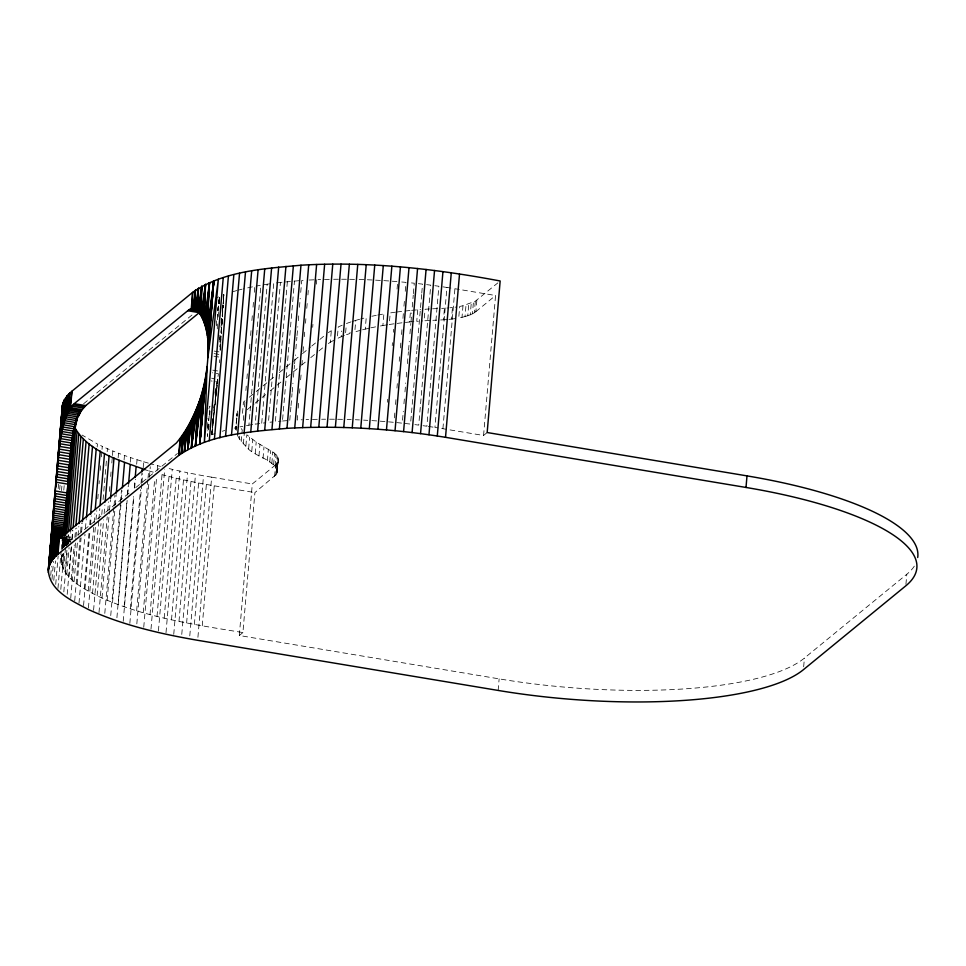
<?xml version="1.0" encoding="UTF-8"?>
<svg xmlns="http://www.w3.org/2000/svg" width="966" height="966" viewBox="0 0 966 966"><rect width="100%" height="100%" fill="white"/><g stroke="black" fill="none" stroke-linecap="round" stroke-linejoin="round"><path stroke-width="0.72" stroke-dasharray="4.83 3.62" d="M68.175 543.81L68.2 539.451L66.352 537.325L65.253 545.512M66.219 545.947L66.352 537.325M207.605 433.432L207.557 436.415L207.847 430.558M207.69 427.455L207.835 418.495M215.128 433.529L211.759 434.736L211.868 430.365M219.306 303.747L219.56 296.453L215.647 298.204M212.399 428.759L211.759 434.736L212.411 428.795L211.759 434.736L211.989 431.766M207.919 429.097L208.427 418.858M219.258 302.43L219.56 296.453L217.398 310.654M66.316 546.116L66.726 538.026L63.841 537.543M64.794 546.502L65.314 537.567M212.508 422.782L212.786 418.302M220.514 347.144L220.972 339.658M221.347 333.681L223.11 305.244L220.031 346.987L222.965 305.014L222.24 312.501M220.2 350.586L220.948 338.837M221.323 332.968L223.098 305.051M223.194 303.59L223.762 294.775L223.206 303.747L223.762 294.775L223.388 297.757M63.611 547.287L64.311 536.999M220.103 349.511L223.061 305.123M218.111 317.077L218.521 311.185M219.041 303.819L219.56 296.453L217.314 315.109M64.408 537.011L63.647 547.299L64.541 536.939M212.544 424.34L212.991 418.399M213.776 408.002L214.005 405.032M214.899 393.15L215.829 387.426L214.935 397.775M208.125 429.206L209.139 416.213M209.248 414.776L209.924 406.118L208.946 408.606M63.611 538.026L62.935 546.72L63.756 537.965M64.963 545.379L65.616 536.999M63.563 539.04L62.971 546.49L63.587 539.245M61.389 562.333L61.872 554.689C57.924 575.881 81.615 587.642 97.119 595.768C142.847 617.226 193.538 624.471 242.913 632.561L254.903 492.6L276.747 474.077L278.522 459.949L277.954 457.28L274.598 453.199L256.195 442.066L246.837 434.809L245.847 446.377C254.251 457.172 272.98 458.101 277.532 471.517M63.261 538.159L62.367 548.845L63.285 538.533M50.727 575.41L51.5 566.438M58.165 488.615L58.552 484.135M51.971 579.395L53.504 561.439M59.663 489.605L60.049 485.125M53.794 580.397L55.473 560.944M61.498 490.607L61.884 486.115M55.714 584.394L58.153 555.957M63.792 490.124L64.179 485.632M57.96 588.391L61.172 550.982M61.305 549.485L62.198 539.016M61.329 560.002L61.848 554.001M62.367 548.93L63.237 537.881M62.536 548.942L63.297 538.195M61.788 564.699L62.681 554.279M63.321 546.828L64.082 537.893M62.524 567.078L63.671 553.675M64.311 546.237L65.084 537.301M60.798 589.393L63.877 553.482M64.517 545.995L65.29 537.024M63.611 569.481L65.531 547.142M65.652 545.657L66.425 536.722M65.036 571.884L67.209 546.575M67.33 545.09L68.224 534.669M63.828 591.892L67.427 549.992M67.934 544.003L68.707 535.031M66.799 574.311L69.093 547.505M69.6 541.552L70.373 532.616M70.687 542.18L70.892 539.704L72.039 539.33L63.406 537.893M67.185 594.368L71.291 546.49M71.931 539.004L72.704 530.032M68.888 576.726L71.569 545.464M72.076 539.511L72.848 530.576M71.315 579.153L74.249 544.909M74.889 537.458L75.65 528.523M70.723 598.34L75.855 538.485M75.988 536.987L76.761 528.004M74.068 581.568L77.509 541.371M78.017 535.418L78.789 526.482M74.708 600.792L80.093 537.941M80.613 531.952L81.373 522.968M77.135 583.983L81.096 537.82M81.603 531.868L82.376 522.932M78.983 603.219L84.996 534.27M85.406 528.39L86.264 519.37M84.223 588.765L89.198 530.696M89.717 524.731L90.345 517.293M83.559 605.61L89.983 530.793M90.49 524.804L91.263 515.82M97.168 446.992L97.421 443.998L82.134 435.074M88.22 591.12L93.968 524.115M94.1 522.63L94.861 513.695M88.425 607.976L95.356 527.17M95.996 519.696L96.769 510.712M97.795 498.746L98.182 494.254M99.075 483.773L99.329 480.778M100.235 470.309L100.621 465.817M101.382 456.833L101.901 450.856M102.022 449.359L102.287 446.364L97.421 443.998M92.531 593.462L98.786 520.493M98.906 519.008L99.8 508.587M93.569 610.319L101.019 523.524M101.78 514.54L102.42 507.065M103.072 499.579L106.658 457.679M107.178 451.69L107.431 448.695L102.287 446.364M97.119 595.768L103.628 519.829M104.135 513.864L104.908 504.94M98.991 612.613L107.202 516.834M107.709 510.857L108.482 501.873M109.387 491.404L109.895 485.415M110.667 476.431L111.054 471.939M111.814 462.968L112.334 456.978M112.467 455.481L112.841 450.989L107.431 448.695M101.985 598.039L109.387 511.678M109.52 510.193L110.414 499.76M104.799 613.374L113.903 507.126M114.036 505.629L114.93 495.147M118.142 457.739L118.528 453.247L112.841 450.989M107.129 600.272L115.171 506.474M115.304 504.976L116.198 494.556M110.74 615.571L120.364 503.346M120.484 501.849L121.511 489.871M124.083 459.949L124.457 455.457L118.528 453.247M112.551 602.47L121.221 501.221M121.354 499.736L122.114 490.8M116.91 617.733L126.92 501.016M127.44 495.027L128.2 486.043M130.253 462.11L130.639 457.618L124.457 455.457M118.214 604.631L127.15 500.4M127.657 494.435L128.43 485.512M124.119 606.733L133.574 496.548M134.334 487.613L134.974 480.162M123.201 621.343L133.984 495.643M134.624 488.156L135.385 479.172M136.677 464.211L137.051 459.719L130.639 457.618M130.277 608.785L140.481 489.665M141 483.712L141.893 473.292M129.842 623.384L141.773 484.22M141.905 482.722L142.666 473.751M143.185 467.761L143.692 461.772L137.051 459.719M136.653 610.79L147.883 479.752M148.003 478.267L148.643 470.816L144.828 469.621M136.822 623.879L148.885 483.217M149.392 477.228L150.285 466.759M143.234 612.722L154.729 478.713M143.741 627.308L156.577 477.663M157.216 470.176L157.603 465.697L150.551 463.765M150.032 614.605L162.022 474.644L159.305 473.883M150.986 629.168L164.715 469.053M157.011 616.417L169.014 476.455L162.022 474.644M158.412 630.967L172.274 469.343L166.08 467.858M164.172 618.168L176.174 478.194L169.014 476.455M166.007 632.682L179.857 471.07L172.274 469.343M171.501 619.846L183.504 479.873L176.174 478.194M173.747 634.336L187.609 472.712L179.857 471.07M178.988 621.44L190.99 481.479L183.504 479.873M181.765 634.408L195.494 474.282L187.609 472.712M186.619 622.961L198.622 483L190.99 481.479M189.783 635.894L203.512 475.779L195.494 474.282M194.383 624.41L206.374 484.449L198.622 483M211.759 434.736L217.555 379.191L211.614 378.201M212.52 425.861L213.16 418.471M213.788 411.081L214.295 405.165M219.717 342.061L220.345 334.671M220.972 327.281L221.733 318.418M219.487 362.697L219.729 359.763M197.921 637.306L211.651 477.18L203.512 475.779M202.256 625.775L214.247 485.813L206.374 484.449M236.694 417.892L235.704 429.459L237.515 410.924L237.02 416.708M236.899 418.157L235.632 427.105M236.247 430.389L236.61 426.054M245.847 446.377L239.447 439.071L239.701 436.173M241.246 441.51L242.237 429.93L240.437 427.503M243.335 420.331L243.975 412.893M244.483 406.94L245.123 399.489M245.895 390.554L246.27 386.086M246.91 378.648L247.55 371.198M248.057 365.245L248.697 357.794M249.47 348.859L249.977 342.906M250.617 335.468L251.124 329.503M251.897 320.567L252.404 314.614M253.044 307.176L253.551 301.211M254.312 292.287L254.831 286.322L243.408 288.81M243.372 443.937L244.374 432.37M246.475 425.62L248.902 425.185L260.905 285.212L256.038 286.105M248.636 448.816L249.626 437.236M251.764 451.231L252.754 439.663M261.714 423.229L273.716 283.267L267.196 284.197L255.205 424.159L265.759 422.722M914.307 566.148A244.47 68.2 4.9 0 1 906.796 574.263L804.412 658.1A244.47 68.2 4.9 0 1 499.132 678.869L239.302 635.507L252.295 483.966L275.6 464.887L277.737 462.497L278.522 459.949M255.205 453.646L256.195 442.066M258.948 456.037L259.951 444.469M263.018 458.403L264.008 446.835M298.832 280.708L280.442 282.422L268.439 422.396L272.593 421.949M267.377 460.758L268.367 449.178M269.755 462.074L270.746 450.494M271.832 463.414L272.823 451.846M287.361 281.686L275.37 421.647L281.046 421.128M273.607 464.767L274.598 453.199M275.056 466.131L276.047 454.563M274.61 476.467L275.6 464.887M276.179 467.496L277.17 455.928M275.841 475.296L276.831 463.716M276.964 468.86L277.954 457.28M276.747 474.077L277.737 462.497M277.302 472.821L278.413 458.621M282.603 419.51L294.473 281.034M290.899 407.048L289.752 420.452L292.722 420.27M291.02 405.563L292.046 393.645M292.179 392.16L292.94 383.224M293.447 377.271L294.473 365.365M294.594 363.868L295.367 354.933M295.874 348.98L296.9 337.074M297.021 335.576L297.794 326.641M298.301 320.688L298.941 313.25M299.448 307.285L300.221 298.349M300.728 292.396L301.742 280.49L306.21 280.212M297.564 415.537L297.19 420.005L302.237 419.763M298.204 408.087L298.711 402.134M299.484 393.198L299.871 388.73M300.631 379.795L301.138 373.842M301.911 364.906L302.286 360.439M303.058 351.503L303.565 345.55M304.338 336.615L304.713 332.147M305.485 323.212L305.86 318.744M306.753 308.323L307.273 302.37M307.913 294.92L308.287 290.464M312.682 327.329L312.936 324.359M316.389 284.149L316.763 279.681M328.331 343.57L330.324 342.266L331.314 330.686L333.524 329.43M342.181 325.204L338.245 326.967L337.255 338.547L341.191 336.784L341.686 331M346.045 327.86L345.417 335.093L349.958 333.487L350.199 330.589M359.594 319.275L355.766 320.374L354.776 331.942L359.871 330.493M362.552 329.804L365.245 329.116L366.235 317.548L360.861 318.913M380.435 325.965L382.886 325.518L383.876 313.938L386.412 313.539M387.366 402.242L387.62 399.272M392.22 345.659L392.474 342.689M393.367 332.268L393.621 329.285M397.062 289.088L397.581 283.123M394.394 417.867L394.901 411.914M395.541 404.476L396.048 398.511M396.941 388.09L397.328 383.623M397.968 376.185L398.475 370.22M399.236 361.296L399.622 356.828M400.383 347.893L400.902 341.94M401.542 334.49L402.049 328.537M402.967 318.394L403.329 313.648M403.957 306.198L404.476 300.245M405.237 291.309L406.01 282.374L400.467 281.879M405.382 322.439L409.572 321.992L410.562 310.424L420.669 309.567M402.544 420.198L403.305 411.262M403.945 403.812L404.452 397.859M404.971 391.906L405.732 382.971M406.239 377.018L406.879 369.567M407.398 363.614L408.413 351.696M408.546 350.211L409.306 341.276M409.946 333.825L410.84 323.405M410.973 321.92L411.733 312.984M412.24 307.031L413.267 295.113M413.388 293.628L414.281 283.207L408.763 282.652M417.735 309.784L416.744 321.352L422.613 320.917M410.791 421.116L416.793 351.129M416.914 349.644L421.647 294.558M421.768 293.06L422.54 284.125L418.411 283.666M440.629 319.963L443.466 319.818L444.457 308.239L448.55 307.937M487.166 432.526L483.568 435.473L434.942 427.407L446.944 287.445L442.911 286.854M448.876 319.372L451.484 319.094L452.474 307.526L456.206 307.031M442.923 428.687L454.914 288.725L452.257 288.303M462.992 305.751L459.719 306.439L458.717 318.007L462.002 317.331L462.992 305.751L475.308 301.187L497.828 282.893M462.002 317.331L465.02 316.57L466.01 304.99M465.02 316.57L467.785 315.725L468.776 304.145M467.785 315.725L470.261 314.807L471.251 303.227M470.261 314.807L472.434 313.817L473.425 302.237M472.434 313.817L474.318 312.755L475.308 301.187M474.318 312.755L475.876 311.644L476.866 300.076M483.568 435.473L495.57 295.511L460.722 289.691M498.142 690.436L499.132 678.869M803.664 666.782L804.412 658.1M905.927 584.382L906.796 574.263M61.884 554.726L61.619 557.696L61.884 554.689L61.619 557.696L63.213 553.18M62.416 548.676L63.345 538.159M62.416 548.809L63.358 538.448M63.032 546.768L63.828 538.11M68.417 543.894L68.803 539.68L62.742 538.605L70.892 539.704L62.44 538.485M63.768 547.215L64.722 536.782M217.29 328.851L217.253 321.147M217.386 319.686L219.56 296.453M212.592 425.897L217.555 379.191M219.451 339.682L219.886 335.19M221.033 323.212L221.468 318.72M222.18 311.233L222.76 305.244M63.08 546.816L63.925 538.207M66.594 544.45L67.161 538.617M212.496 427.395L217.036 381.92L211.107 380.93M208.318 428.952L208.922 422.975M209.67 415.513L210.129 411.033M65.12 545.186L65.869 537.953M63.804 547.553L64.855 537.712M216.408 391.411L212.556 427.262L216.456 391.628M216.565 389.914L217.374 382.451M222.168 309.458L222.639 305.051M216.613 390.143L217.435 382.705M236.622 415.537L236.887 413.207M208.439 429.025L208.982 424.593M216.613 320.845L216.71 326.955M222.095 308.214L222.458 305.232M208.547 429.085L208.946 426.163M218.014 376.474L218.401 373.794L212.46 372.804M66.811 544.655L67.656 539.088M68.671 543.943L69.455 539.801M244.99 400.781L243.444 402.158L242.442 413.738L244.772 411.661M83.631 403.74L192.717 314.409M77.872 535.007L101.044 516.037M105.668 512.246L131.147 491.38M135.783 487.576L177.478 453.44M249.24 397.243L255.036 392.51M256.183 391.556L261.979 386.811M263.138 385.869L268.922 381.123M270.082 380.181L273.559 377.332M279.343 372.586L285.139 367.853M286.298 366.899L293.241 361.212M294.401 360.258L301.356 354.57M302.503 353.628L310.617 346.987M311.776 346.033L318.72 340.346M319.879 339.404L325.663 334.659M247.091 409.765L254.034 404.078M255.193 403.136L260.989 398.39M262.148 397.437L265.614 394.599M270.251 390.807L276.034 386.062M277.194 385.108L281.831 381.316M286.467 377.525L292.251 372.779M293.41 371.838L300.354 366.15M301.513 365.196L306.15 361.405M310.774 357.613L317.729 351.926M318.889 350.972L323.513 347.18M475.876 311.644L495.57 295.511M239.302 635.507L242.913 632.561M328.331 332.642L331.314 330.686M330.324 342.266L333.632 340.37M341.191 336.784L344.367 335.516M346.42 323.525L350.948 321.907M352.155 321.521L355.766 320.374M233.035 291.635L236.827 290.549M222.301 431.234L224.824 430.51M238.083 290.186L242.08 289.16M234.207 428.131L236.996 427.491M365.245 329.116L369.471 328.15M239.906 426.887L242.828 426.296M371.862 316.256L376.281 315.351M370.872 327.824L376.752 326.629M377.754 315.049L383.876 313.938M263.416 284.801L267.196 284.197M248.902 425.185L252.681 424.569M382.886 325.518L387.97 324.697M395.492 312.175L390.228 312.924L389.238 324.491L395.806 323.562M451.484 319.094L455.215 318.599M276.409 282.929L280.442 282.422M396.809 311.994L410.562 310.424M397.171 323.405L402.593 322.729M449.866 307.792L452.474 307.526M409.572 321.992L413.871 321.618M443.466 319.818L447.56 319.505M282.47 421.007L286.842 420.669M429.568 308.975L425.064 309.241L424.074 320.809L431.573 320.374M441.631 308.383L444.457 308.239M309.18 280.031L314.24 279.802M432.563 308.794L438.938 308.516M432.853 320.314L436.668 320.144M318.055 279.645L320.627 279.56M306.053 419.606L308.625 419.522M324.479 279.428L329.708 279.331M312.489 419.401L317.705 419.292M333.644 279.271L340.261 279.222M321.642 419.232L325.614 419.208M341.602 279.234L346.963 279.259M329.599 419.196L334.96 419.232M349.656 279.295L356.418 279.416M337.653 419.256L343.063 419.353M359.147 279.5L364.593 279.669M347.144 419.461L351.238 419.582M367.346 279.778L372.828 280.007M355.343 419.739L359.461 419.92M375.593 280.152L381.099 280.454M363.59 420.125L367.732 420.343M383.864 280.635L389.395 280.997M371.874 420.596L377.404 420.959M392.172 281.215L397.702 281.637M380.169 421.176L385.7 421.599M388.477 421.852L394.007 422.335M396.76 422.613L402.291 423.168M405.032 423.482L410.538 424.098M426.634 284.632L430.739 285.151L418.737 425.112L411.902 424.267M434.809 285.695L438.878 286.25L426.875 426.223L420.089 425.294M428.216 426.417L434.942 427.407M63.37 538.738L70.156 539.801L70.313 542.228M446.944 287.445L450.929 288.085M63.37 538.787L68.803 539.68M454.914 288.725L459.273 289.45M214.162 351.069L220.103 352.059M214.102 353.628L220.043 354.619M213.981 356.2L219.922 357.191M212.774 370.159L218.727 371.149M211.651 477.18L252.295 483.966M214.247 485.813L254.903 492.6M65.773 536.408L72.969 537.603M64.577 537.277L71.774 538.473M60.073 538.122L70.156 539.801M60.834 538.014L70.892 539.704M157.603 465.697L160.501 466.433M143.692 461.772L149.175 463.366M148.643 470.816L153.92 472.374M239.447 439.071L236.887 434.229M223.762 294.775L223.436 299.243L223.762 294.775"/><path stroke-width="1.45" d="M66.871 495.498L54.99 493.517C56.789 500.243 44.907 545.259 62.899 535.925L176.392 442.983C195.965 419.329 206.012 388.235 207.847 357.782C208.861 344.524 208.064 330.662 202.425 318.43C200.264 313.069 193.719 305.196 187.73 310.738L74.237 403.679C56.873 424.376 60.206 454.334 56.185 479.559L68.067 481.551M67.089 492.938L55.207 490.957L48.312 570.133C48.831 563.673 53.13 558.276 57.972 554.303L178.662 455.469C210.081 433.891 250.194 431.79 286.987 428.336C339.947 425.318 393.198 428.771 445.519 437.32L746.006 487.456A244.47 68.2 4.9 0 1 905.806 585.831L803.422 669.68A244.47 68.2 4.9 0 1 498.142 690.436L197.656 640.301C160.32 633.829 122.911 625.28 88.304 609.474C72.317 600.961 49.423 590.951 48.312 570.133L62.295 407.024C62.814 400.552 67.113 395.154 71.955 391.194L192.645 292.36C224.064 270.77 264.177 268.681 300.969 265.227C367.72 261.122 434.615 268.633 500.159 280.985L487.166 432.526L746.996 475.888A244.47 68.2 4.9 0 1 917.7 557.515M62.283 409.427L62.295 407.024L55.956 482.155L67.849 484.147M198.187 310.11L195.313 309.627L195.374 290.283L192.826 308.794L198.175 309.76M78.137 414.257L72.414 440.593L68.296 478.895L56.414 476.914M206.519 371.801L199.793 443.998L201.761 393.657L195.494 445.737L197.221 406.65L191.497 447.56L192.222 418.097L187.815 449.444L187.984 426.32L184.446 451.388L184.844 431.766L181.391 453.404L181.886 436.378M195.313 309.627L198.428 288.279L197.813 311.595L201.797 286.322L200.988 315.785L205.48 284.439L204.381 323.187L209.477 282.627L206.953 333.137L213.776 280.877L208.161 352.638M60.447 537.893L56.125 537.168L55.581 556.428L57.936 537.881L60.653 538.316M74.261 428.192L74.068 431.186L62.44 429.242L65.773 397.714L64.613 420.681L76.181 422.613L76.266 419.715M207.086 366.573L204.381 442.319L218.364 279.21L207.847 357.782M197.378 309.784L192.017 308.782L192.645 292.36L191.232 308.879L196.992 309.845M58.636 537.893L57.972 554.303L59.397 537.784M187.73 310.738L199.238 312.658L85.745 405.599L81.204 410.876L78.125 416.962L66.594 415.03L67.499 395.492L64.613 420.681M54.567 498.613L66.449 500.593L64.939 523.077L65.495 534.596L53.879 532.652L51.79 560.835L54.784 535.393L62.017 536.601M194.468 309.229L195.374 290.283L193.647 308.951M203.754 321.497L205.48 284.439L201.725 317.065M191.171 420.222L187.815 449.444L189.046 424.34M206.132 374.494L199.793 443.998L202.558 390.94M54.784 535.393L53.516 558.602L56.125 537.168M193.248 415.923L191.497 447.56L196.243 409.077M200.228 314.59L201.797 286.322L198.634 312.489M206.531 330.976L209.477 282.627L204.973 324.999M205.686 377.199L199.793 443.998L203.295 388.199M63.116 536.033L54.434 534.584L51.79 560.835L53.661 531.554L65.29 533.498M196.979 310.823L198.428 288.279L196.146 310.158M198.187 404.15L195.494 445.737L200.928 396.338M62.44 429.242L64.396 399.984L60.713 438.636L72.414 440.593L72.704 437.707M64.505 534.053L64.903 528.173L53.202 526.216L50.401 563.093L53.661 531.554M75.976 419.196L75.602 424.666L64.022 422.722L65.773 397.714L62.935 427.02L74.551 428.952L75.203 422.975M185.87 430.027L184.446 451.388L186.921 428.216M203.101 319.903L205.48 284.439L202.425 318.43M205.178 379.94L199.793 443.998L203.971 385.446M72.414 440.593L72.631 437.634M64.625 534.065L64.951 529.658L53.263 527.714L50.401 563.093L53.492 530.37L65.145 532.302M206.06 328.887L209.477 282.627L205.541 326.894M73.501 430.8L72.8 438.129L61.112 436.185L64.396 399.984L61.969 431.512L73.621 433.456L74.068 427.672M64.191 530.781L65.096 519.201L53.311 517.221L49.363 565.412L53.166 524.623L64.891 526.579L64.227 533.787M72.51 437.296L72.039 443.116L60.327 441.16L63.345 402.291L58.6 454.636L70.397 456.592L71.52 443.14M182.84 434.942L181.391 453.404L183.83 433.396M199.793 443.998L204.599 382.693M64.275 527.641L65.217 517.124L53.408 515.144L49.363 565.412L53.166 522.92L64.903 524.876L64.263 532.145M58.6 454.636L62.645 404.645L48.3 572.536M64.287 530.117L65.012 521.181L53.239 519.213L49.363 565.412L53.19 521.121L64.939 523.077L64.203 531.904M72.414 437.067L71.689 445.712L59.952 443.756L63.345 402.291L58.914 451.859L70.711 453.815L71.556 443.297M79.816 410.912L79.598 413.69L68.079 411.77L69.564 393.319L66.594 415.03M194.251 413.714L191.497 447.56L195.253 411.444M208.221 350.078L213.776 280.877L207.316 335.383M64.782 533.993L65.024 531.034L53.359 529.09L50.401 563.093M199.129 401.602L195.494 445.737L200.047 398.994M208.221 347.531L213.776 280.877L207.618 337.702M64.396 399.984L61.534 433.806L73.199 435.751L73.597 431.247M64.239 526.712L66.654 498.058L54.772 496.077M71.484 443.02L70.107 459.393L58.286 457.425L62.645 404.645L57.706 463.064L69.552 465.032M187.815 449.444L190.109 422.311M53.384 519.611L53.637 516.617M54.277 509.13L54.543 506.136M55.303 497.164L55.569 494.169M56.209 486.683L56.463 483.688M57.236 474.717L57.489 471.722M59.155 452.269L59.409 449.275M60.182 440.291L60.435 437.296M61.075 429.822L61.341 426.827M61.981 419.341L62.367 414.861M65.773 397.714L63.466 424.847L75.058 426.779L75.324 423.917M51.79 560.835L54.132 533.667L65.736 535.599M64.227 527.013L70.76 450.035M70.941 447.995L71.436 442.199M64.191 529.573L71.448 442.718L68.538 476.178L56.656 474.197M64.468 533.425L73.271 430.691M65.338 534.319L74.527 427.117C88.57 452.197 119.651 460.239 144.828 469.621M66.678 533.739L75.614 429.508M68.477 531.686L77.038 431.923M70.494 531.131L78.789 434.338M73.102 527.593L80.89 436.765M75.903 525.552L83.317 439.192M79.043 523.5L86.059 441.607M82.496 521.447L89.138 444.022M86.397 517.885L92.519 446.413M90.611 514.31L96.226 448.792M95.248 509.227L100.222 451.158M100.053 505.604L104.521 453.489M105.161 501.958L109.11 455.795M110.547 498.275L113.988 458.077M116.331 493.071L119.132 460.311M122.38 487.818L124.542 462.509M128.55 484.014L130.217 464.658M135.228 477.192L136.121 466.771M142.014 471.794L142.268 468.824M180.087 438.938L178.662 455.469L180.968 437.719M209.26 440.725L223.243 277.616M214.428 439.204L228.411 276.095M219.862 437.767L233.844 274.658M225.549 436.427L239.532 273.306M231.502 435.159L245.485 272.038M237.696 433.975L251.679 270.866M244.12 432.889L258.103 269.78M250.774 431.899L264.756 268.777M257.632 430.993L271.615 267.872M264.696 430.184L278.679 267.075M271.953 429.472L285.936 266.362M279.391 428.856L293.374 265.747M286.987 428.336L300.969 265.227M294.739 427.926L308.722 264.805M302.636 427.6L316.619 264.491M310.654 427.383L324.636 264.273M318.792 427.262L332.775 264.153M327.039 427.25L341.022 264.141M335.371 427.334L349.354 264.225M343.775 427.515L357.758 264.406M352.24 427.805L366.223 264.696M360.765 428.192L374.748 265.07M369.314 428.675L383.297 265.565M377.887 429.254L391.87 266.145M386.46 429.942L400.443 266.821M395.034 430.715L409.016 267.606M403.583 431.585L417.566 268.476M412.096 432.551L426.078 269.442M420.56 433.613L434.543 270.492M428.964 434.76L442.947 271.639M437.284 435.992L451.267 272.883M445.519 437.32L459.502 274.211M746.006 487.456L746.996 475.888M53.408 515.144L48.662 567.754L53.661 510.736L65.495 512.717M64.191 528.221L65.35 514.95L53.528 512.982L48.662 567.754M72.402 436.403L71.351 448.369L59.59 446.413L63.345 402.291L59.252 449.118L71.025 451.074L72.233 437.719M199.443 313.491L201.797 286.322M208.173 345.019L213.776 280.877L207.859 340.092M64.299 528.076L65.096 519.201M70.711 453.815L71.653 443.491M71.931 440.532L72.196 437.586M208.052 342.532L213.776 280.877M64.348 533.908L64.903 528.173M73.005 434.821L73.295 431.947M77.135 417.686L76.797 420.633L65.241 418.713L67.499 395.492L65.905 416.817L77.449 418.749M76.181 422.613L76.58 419.86M79.284 412.434L78.838 415.271L67.318 413.351L69.564 393.319L68.876 410.309L80.383 412.228M60.013 538.183L57.284 537.76L55.581 556.428L56.68 537.531L61.003 538.243M57.936 537.881L60.653 538.34M190.097 309.253L198.718 310.69M188.925 309.869L198.996 311.547M74.237 403.679L85.745 405.599M73.018 404.79L84.525 406.71M71.786 406.131L83.293 408.05M82.05 409.644L70.542 407.724L71.955 391.194L69.697 408.956L81.204 410.876M57.996 460.239L69.83 462.207M57.429 465.878L69.286 467.846M57.163 468.679L69.033 470.647M56.909 471.456L68.779 473.437M62.404 537.301L55.183 536.094L53.516 558.602L55.63 536.685L61.401 537.651M192.826 308.794L195.7 309.277M192.017 308.782L197.776 309.748M54.362 501.125L66.231 503.105M54.168 503.6L66.038 505.58M53.987 506.039L65.845 508.019M53.818 508.418L65.664 510.398"/></g></svg>
